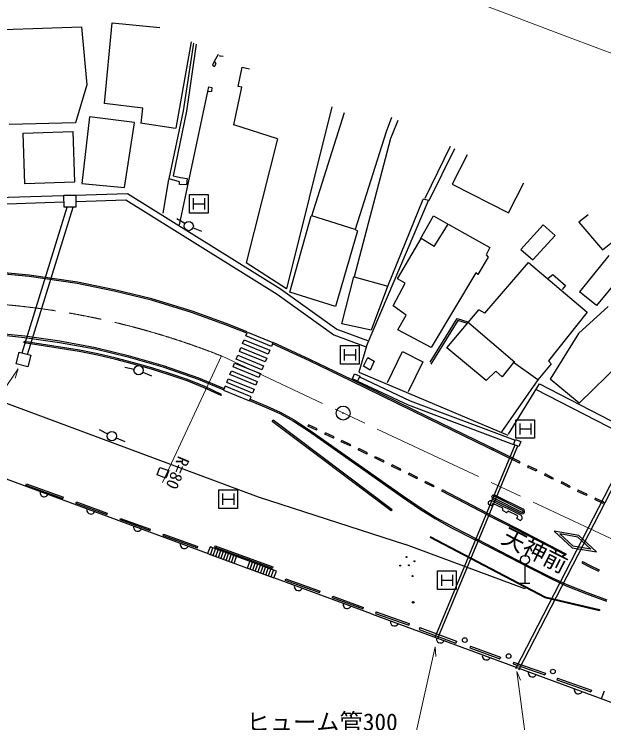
# Model space of a CAD drawing. Units: millimetres, scale not verified. Extents: x 40000 to 680000, y 20000 to 380000.
# Drawn here: x 331870 to 395198, y 242342 to 318476 of the extents above; entities that cross this region are included whole.
import ezdxf
from ezdxf.enums import TextEntityAlignment as Align

# ---------------------------------------------------------------- set-up
doc = ezdxf.new("R2010")
doc.units = ezdxf.units.MM
doc.header["$LTSCALE"] = 1000
doc.linetypes.add('CHAIN', pattern=[18.5, 12, -1.5, 3.5, -1.5])
for name, color, linetype, lineweight in [('M-BGD', 7, 'Continuous', 25), ('M-BGD-EXST', 7, 'Continuous', 25), ('M-BMK', 2, 'CHAIN', 13), ('M-BMK-SRVR', 3, 'Continuous', 25), ('M-STR-HTXT', 7, 'Continuous', 13)]:
    doc.layers.add(name, color=color, linetype=linetype, lineweight=lineweight)
doc.styles.add('ＭＳ ゴシック', font='')
doc.styles.get('ＭＳ ゴシック').set_extended_font_data('MS Gothic')

msp = doc.modelspace()

# ---------------------------------------------------------------- linework, layer by layer
at = {"layer": 'M-BGD'}
for p, q in [((341554, 308896), (342391, 317539)), ((342391, 317539), (347520, 317053)), ((330731, 316818), (339104, 317121)), ((339104, 317121), (339662, 310888)), ((350870, 315506), (349245, 306217)), ((350046, 308108), (351181, 315362)), ((351430, 315247), (350380, 308070)), ((353784, 314160), (353347, 313387)), ((353958, 313972), (354004, 314059)), ((354315, 313915), (353958, 313972)), ((353347, 313387), (353168, 313001)), ((353168, 313001), (353381, 312845)), ((353570, 313161), (353369, 313383)), ((353381, 312845), (353570, 313161)), ((355922, 310712), (356366, 312791)), ((356366, 312791), (357145, 312608)), ((339662, 310888), (338453, 306786)), ((352683, 310171), (352781, 310658)), ((352781, 310658), (353113, 310589)), ((355461, 306587), (356330, 310634)), ((356330, 310634), (355922, 310712)), ((349641, 295851), (352683, 310171)), ((353053, 310155), (352679, 310149)), ((353113, 310589), (353053, 310155)), ((345683, 308385), (341554, 308896)), ((345506, 306781), (345683, 308385)), ((365979, 308529), (361115, 288965)), ((348530, 300788), (350046, 308108)), ((350380, 308070), (348950, 301099)), ((363841, 296816), (367337, 307902)), ((339972, 307464), (339129, 300300)), ((344779, 306837), (339960, 307447)), ((372405, 307390), (371830, 305826)), ((373088, 307052), (372451, 305540)), ((338453, 306786), (331348, 306639)), ((343713, 299838), (344789, 306810)), ((345454, 306790), (349200, 306211)), ((360136, 305068), (355461, 306587)), ((332836, 305702), (338158, 305878)), ((333017, 300234), (332836, 305702)), ((338158, 305878), (338341, 300411)), ((371830, 305826), (368479, 295349)), ((372451, 305540), (372292, 305112)), ((360136, 305068), (356770, 291779)), ((372292, 305112), (368372, 290265)), ((378698, 304272), (375964, 298655)), ((376453, 298444), (379180, 304033)), ((380503, 303378), (378902, 300223)), ((349642, 300478), (348530, 300788)), ((348950, 301099), (349722, 300918)), ((349722, 300918), (350442, 300806)), ((350442, 300806), (350389, 300134)), ((338341, 300411), (333017, 300234)), ((339129, 300300), (343713, 299838)), ((348455, 300725), (347826, 297102)), ((349631, 300193), (349642, 300478)), ((350389, 300134), (349631, 300193)), ((378902, 300223), (384964, 297131)), ((384964, 297131), (386623, 300346)), ((338498, 299045), (344049, 299224)), ((344049, 299224), (360490, 288971)), ((321112, 298469), (337178, 299009)), ((337210, 299029), (338484, 299042)), ((337224, 297732), (337210, 299029)), ((338484, 299042), (338498, 297745)), ((338521, 298346), (343859, 298518)), ((343859, 298518), (360101, 288389)), ((369706, 282819), (376383, 298463)), ((371987, 289269), (375778, 298609)), ((376383, 298463), (375778, 298609)), ((321135, 297769), (337202, 298310)), ((332736, 282089), (337569, 297735)), ((333309, 281912), (338199, 297742)), ((338498, 297745), (337224, 297732)), ((393528, 296925), (392522, 296123)), ((350187, 295976), (349335, 296500)), ((361476, 288623), (363761, 296803)), ((368479, 295349), (363841, 296816)), ((375505, 294341), (376913, 296795)), ((376913, 296795), (378419, 295954)), ((351077, 295528), (352005, 295157)), ((376987, 293513), (378472, 295917)), ((378472, 295917), (382960, 293395)), ((386290, 293205), (388669, 295829)), ((388669, 295829), (389954, 294715)), ((392522, 296123), (395069, 293148)), ((368749, 295209), (366380, 287067)), ((368479, 295349), (368749, 295209)), ((389954, 294715), (387590, 292075)), ((395069, 293148), (397367, 295023)), ((373056, 290030), (375566, 294379)), ((376987, 293513), (375566, 294379)), ((382960, 293395), (382554, 292610)), ((386290, 293205), (387590, 292075)), ((382785, 292354), (381679, 290509)), ((382554, 292610), (382785, 292354)), ((395753, 292557), (392573, 288646)), ((361115, 288965), (356770, 291779)), ((382431, 286345), (387124, 291813)), ((387124, 291813), (393417, 286476)), ((333488, 290435), (328802, 290873)), ((397590, 291052), (394404, 287160)), ((333470, 290286), (328790, 290724)), ((338652, 289534), (333470, 290286)), ((338678, 289682), (333488, 290435)), ((367073, 285196), (368334, 290253)), ((368372, 290265), (371987, 289269)), ((381458, 290695), (376661, 282655)), ((381679, 290509), (381458, 290695)), ((389232, 290096), (389706, 290506)), ((389706, 290506), (391073, 289322)), ((342607, 288731), (338652, 289534)), ((342640, 288877), (338678, 289682)), ((372563, 287156), (373863, 289589)), ((373863, 289589), (373056, 290030)), ((391073, 289322), (390728, 288898)), ((346624, 287742), (342607, 288731)), ((346664, 287886), (342640, 288877)), ((360490, 288971), (366520, 284646)), ((366380, 287067), (361476, 288623)), ((371953, 289207), (370209, 284519)), ((394404, 287160), (392573, 288646)), ((350970, 286565), (346664, 287886)), ((360101, 288389), (366188, 284023)), ((350923, 286423), (346624, 287742)), ((373956, 286136), (372563, 287156)), ((392490, 284180), (395648, 287062)), ((354572, 285111), (350923, 286423)), ((354625, 285251), (350970, 286565)), ((378324, 282612), (381790, 286720)), ((382431, 286345), (381790, 286720)), ((393417, 286476), (389244, 281222)), ((373078, 284577), (373956, 286136)), ((376529, 281101), (379440, 285785)), ((379528, 285548), (376617, 280863)), ((379440, 285785), (380607, 285423)), ((380548, 285232), (379528, 285548)), ((307986, 285262), (358074, 266630)), ((356860, 284207), (354572, 285111)), ((356895, 284355), (354625, 285251)), ((370209, 284519), (367073, 285196)), ((380548, 285232), (380607, 285423)), ((380683, 285303), (385631, 281072)), ((328133, 284264), (332995, 283757)), ((328146, 284413), (333013, 283906)), ((356740, 283913), (356911, 284330)), ((356911, 284330), (359667, 283197)), ((366188, 284023), (369577, 282767)), ((366520, 284646), (369820, 283424)), ((376661, 282655), (373078, 284577)), ((392490, 284180), (389450, 279246)), ((332938, 283154), (332960, 283303)), ((338892, 282388), (332960, 283303)), ((332995, 283757), (336755, 283220)), ((333013, 283906), (336779, 283368)), ((336755, 283220), (340565, 282513)), ((336779, 283368), (340596, 282659)), ((356399, 283080), (356570, 283497)), ((356570, 283497), (359330, 282363)), ((359496, 282781), (356740, 283913)), ((338866, 282240), (332938, 283154)), ((340565, 282513), (344079, 281670)), ((340596, 282659), (344118, 281815)), ((356059, 282247), (356230, 282663)), ((356230, 282663), (358993, 281528)), ((359158, 281946), (356399, 283080)), ((359667, 283197), (359496, 282781)), ((363574, 281250), (359610, 283060)), ((363638, 281386), (359676, 283195)), ((369706, 282819), (368895, 279998)), ((382548, 279107), (378324, 282612)), ((332090, 280907), (332403, 282159)), ((332403, 282159), (333650, 281848)), ((333650, 281848), (333337, 280595)), ((340832, 281847), (338866, 282240)), ((340865, 281994), (338892, 282388)), ((342779, 281374), (340832, 281847)), ((342816, 281520), (340865, 281994)), ((344118, 281815), (347877, 280723)), ((355718, 281414), (355890, 281830)), ((355890, 281830), (358656, 280694)), ((358821, 281112), (356059, 282247)), ((359330, 282363), (359158, 281946)), ((371958, 278894), (373589, 282225)), ((373589, 282225), (375753, 281129)), ((344697, 280874), (342779, 281374)), ((344736, 281019), (342816, 281520)), ((344079, 281670), (347831, 280580)), ((346661, 280483), (344736, 281019)), ((355378, 280581), (355549, 280997)), ((355549, 280997), (358319, 279859)), ((358484, 280277), (355718, 281414)), ((358993, 281528), (358821, 281112)), ((368018, 279096), (363574, 281250)), ((368084, 279231), (363638, 281386)), ((369395, 280676), (369853, 281602)), ((369853, 281602), (370537, 281187)), ((370537, 281187), (370109, 280228)), ((375753, 281129), (374197, 277902)), ((385498, 281064), (384279, 279530)), ((388121, 279185), (385498, 281064)), ((389244, 281222), (389549, 280926)), ((392548, 276695), (397351, 281408)), ((333337, 280595), (332090, 280907)), ((344747, 280319), (343767, 280515)), ((346619, 280339), (344697, 280874)), ((348521, 279735), (346619, 280339)), ((348568, 279877), (346661, 280483)), ((347831, 280580), (351626, 279262)), ((347877, 280723), (351679, 279402)), ((358147, 279443), (355378, 280581)), ((358656, 280694), (358484, 280277)), ((370109, 280228), (369395, 280676)), ((389549, 280926), (388121, 279185)), ((345699, 280027), (346620, 279639)), ((350433, 279080), (348521, 279735)), ((350485, 279221), (348568, 279877)), ((355038, 279748), (355209, 280164)), ((357810, 278608), (355038, 279748)), ((355209, 280164), (357982, 279025)), ((358319, 279859), (358147, 279443)), ((368198, 279297), (368436, 279841)), ((368436, 279841), (368992, 279598)), ((368992, 279598), (368754, 279054)), ((368895, 279998), (384901, 273258)), ((368967, 279506), (374392, 276949)), ((383598, 280112), (382548, 279107)), ((384279, 279530), (383598, 280112)), ((352290, 278339), (350433, 279080)), ((352350, 278477), (350485, 279221)), ((351626, 279262), (354373, 278123)), ((351679, 279402), (354430, 278262)), ((354692, 278897), (354861, 279314)), ((357473, 277774), (354692, 278897)), ((354861, 279314), (357642, 278191)), ((357982, 279025), (357810, 278608)), ((376288, 275051), (368018, 279096)), ((376354, 275186), (368084, 279231)), ((368754, 279054), (368198, 279297)), ((368754, 279054), (374197, 276488)), ((384953, 273341), (388281, 278751)), ((388121, 279185), (385217, 275043)), ((388281, 278751), (398354, 273559)), ((392548, 276695), (389450, 279246)), ((354087, 277496), (352290, 278339)), ((354151, 277632), (352350, 278477)), ((354527, 278498), (354356, 278082)), ((354356, 278082), (357134, 276940)), ((357305, 277357), (354527, 278498)), ((357642, 278191), (357473, 277774)), ((398021, 272935), (387913, 278153)), ((354087, 277496), (354151, 277632)), ((357134, 276940), (357305, 277357)), ((357148, 276974), (358938, 276232)), ((357205, 277112), (358997, 276370)), ((358997, 276370), (360453, 275714)), ((374197, 276488), (385492, 272241)), ((374392, 276949), (385668, 272709)), ((358938, 276232), (360386, 275580)), ((360453, 275714), (361933, 274894)), ((359585, 274722), (359675, 274842)), ((372458, 265224), (359675, 274842)), ((360386, 275580), (361855, 274766)), ((361933, 274894), (363666, 273747)), ((384032, 271274), (376288, 275051)), ((384097, 271409), (376354, 275186)), ((385217, 275043), (384200, 273593)), ((372368, 265104), (359585, 274722)), ((361855, 274766), (363581, 273623)), ((363465, 274351), (363403, 274214)), ((364335, 273790), (363403, 274214)), ((364397, 273926), (363465, 274351)), ((352640, 260521), (317497, 273508)), ((341922, 273368), (341027, 273815)), ((363581, 273623), (373579, 266586)), ((363666, 273747), (373665, 266709)), ((364335, 273790), (364397, 273926)), ((365237, 273366), (365301, 273502)), ((366160, 272938), (365237, 273366)), ((366223, 273074), (365301, 273502)), ((342829, 272948), (343748, 272554)), ((366160, 272938), (366223, 273074)), ((366996, 272536), (367059, 272671)), ((368015, 272225), (367059, 272671)), ((385499, 272241), (385719, 272797)), ((385719, 272797), (386274, 272578)), ((386274, 272578), (386054, 272022)), ((367951, 272089), (366996, 272536)), ((367951, 272089), (368015, 272225)), ((368805, 271686), (368872, 271821)), ((369829, 271347), (368872, 271821)), ((385632, 272189), (377046, 251514)), ((385909, 272074), (377323, 251399)), ((386131, 270246), (382127, 272203)), ((386197, 270381), (382193, 272338)), ((386054, 272022), (385499, 272241)), ((398086, 272184), (385723, 248141)), ((398403, 272027), (386042, 247988)), ((369762, 271213), (368805, 271686)), ((369762, 271213), (369829, 271347)), ((370619, 270796), (370685, 270931)), ((371552, 270341), (370619, 270796)), ((371618, 270476), (370685, 270931)), ((371552, 270341), (371618, 270476)), ((386131, 270246), (386197, 270381)), ((347230, 268971), (347528, 269784)), ((347528, 269784), (348467, 269439)), ((372393, 269921), (372459, 270055)), ((373345, 269454), (372393, 269921)), ((373411, 269589), (372459, 270055)), ((373345, 269454), (373411, 269589)), ((387082, 269947), (387018, 269811)), ((387937, 269377), (387018, 269811)), ((388001, 269512), (387082, 269947)), ((388001, 269512), (387937, 269377)), ((348168, 268626), (347230, 268971)), ((348467, 269439), (348168, 268626)), ((374212, 269019), (374278, 269154)), ((375135, 268563), (374212, 269019)), ((375201, 268698), (374278, 269154)), ((388880, 269077), (388813, 268942)), ((389693, 268504), (388813, 268942)), ((389760, 268638), (388880, 269077)), ((333133, 267891), (333184, 268032)), ((333184, 268032), (337151, 266581)), ((375135, 268563), (375201, 268698)), ((375996, 268133), (376063, 268268)), ((376906, 267679), (375996, 268133)), ((376973, 267814), (376063, 268268)), ((389760, 268638), (389693, 268504)), ((390678, 268219), (390610, 268085)), ((391497, 267637), (390610, 268085)), ((391564, 267771), (390678, 268219)), ((333133, 267891), (337099, 266441)), ((376906, 267679), (376973, 267814)), ((377804, 267224), (377872, 267357)), ((382608, 264907), (377872, 267357)), ((391564, 267771), (391497, 267637)), ((392441, 267341), (392379, 267204)), ((393382, 266915), (392441, 267341)), ((334646, 267170), (334643, 267056)), ((334643, 267056), (334662, 266953)), ((334662, 266953), (334715, 266838)), ((334715, 266838), (334781, 266756)), ((334781, 266756), (334870, 266685)), ((334870, 266685), (335005, 266635)), ((335005, 266635), (335119, 266631)), ((335119, 266631), (335222, 266650)), ((335222, 266650), (335337, 266704)), ((335337, 266704), (335419, 266769)), ((335419, 266769), (335490, 266858)), ((337099, 266441), (337151, 266581)), ((358074, 266630), (373880, 261511)), ((373579, 266586), (375398, 265337)), ((373665, 266709), (375481, 265463)), ((382819, 264632), (377804, 267224)), ((383405, 266467), (386390, 264965)), ((386462, 265152), (383494, 266645)), ((386531, 265290), (383564, 266782)), ((393321, 266778), (392379, 267204)), ((393382, 266915), (393321, 266778)), ((394280, 266482), (394216, 266347)), ((395196, 266051), (394280, 266482)), ((338509, 265937), (338560, 266078)), ((338509, 265937), (341813, 264729)), ((338560, 266078), (341864, 264870)), ((382786, 265833), (383159, 265645)), ((383159, 265645), (383290, 265912)), ((386270, 264638), (383185, 266190)), ((384339, 265390), (383291, 265913)), ((383301, 266351), (386322, 264831)), ((395132, 265915), (394216, 266347)), ((395196, 266051), (395132, 265915)), ((339667, 265315), (339663, 265201)), ((339663, 265201), (339683, 265098)), ((339683, 265098), (339736, 264982)), ((339736, 264982), (339801, 264901)), ((340440, 264914), (340511, 265003)), ((372368, 265104), (372458, 265224)), ((375398, 265337), (377091, 264281)), ((375481, 265463), (377167, 264410)), ((384369, 265152), (384339, 265390)), ((384369, 265152), (384761, 264955)), ((384761, 264955), (384938, 265090)), ((385973, 264563), (384938, 265090)), ((339801, 264901), (339890, 264829)), ((339890, 264829), (340025, 264779)), ((340025, 264779), (340139, 264776)), ((340139, 264776), (340242, 264795)), ((340242, 264795), (340358, 264848)), ((340358, 264848), (340440, 264914)), ((341864, 264870), (341813, 264729)), ((343252, 264170), (343303, 264310)), ((343303, 264310), (346515, 263136)), ((377091, 264281), (378783, 263337)), ((377167, 264410), (379226, 263280)), ((382608, 264907), (385899, 263235)), ((382819, 264632), (385831, 263102)), ((385843, 264291), (385967, 264550)), ((385843, 264291), (386233, 264094)), ((343252, 264170), (346464, 262995)), ((344687, 263460), (344684, 263346)), ((344684, 263346), (344703, 263243)), ((344703, 263243), (344756, 263127)), ((344756, 263127), (344822, 263045)), ((344822, 263045), (344911, 262974)), ((344911, 262974), (345046, 262924)), ((345046, 262924), (345160, 262921)), ((345160, 262921), (345263, 262940)), ((345263, 262940), (345378, 262993)), ((345378, 262993), (345460, 263059)), ((345460, 263059), (345532, 263148)), ((346464, 262995), (346515, 263136)), ((378783, 263337), (381396, 261989)), ((379226, 263280), (381455, 262132)), ((385831, 263102), (391066, 260382)), ((385899, 263235), (391135, 260515)), ((392505, 262472), (389852, 262948)), ((389852, 262948), (391815, 261129)), ((347872, 262476), (347923, 262616)), ((347872, 262476), (351548, 261135)), ((347923, 262616), (351599, 261276)), ((376507, 262273), (388857, 255789)), ((376554, 262362), (388893, 255883)), ((381398, 261993), (387451, 258875)), ((381454, 262128), (381721, 261990)), ((381723, 261994), (387519, 259009)), ((392412, 262285), (390489, 262630)), ((390489, 262630), (391907, 261317)), ((392412, 262285), (393792, 261004)), ((394416, 260698), (392505, 262472)), ((349708, 261604), (349704, 261491)), ((349704, 261491), (349724, 261387)), ((349724, 261387), (349777, 261272)), ((349777, 261272), (349843, 261190)), ((349843, 261190), (349931, 261119)), ((350283, 261085), (350399, 261138)), ((350399, 261138), (350481, 261204)), ((350481, 261204), (350552, 261292)), ((351548, 261135), (351599, 261276)), ((352934, 261253), (352640, 260521)), ((360031, 258647), (352934, 261253)), ((352952, 260407), (353216, 261150)), ((353416, 261225), (353467, 261365)), ((353416, 261225), (359597, 258968)), ((353467, 261365), (359648, 259109)), ((386710, 256733), (373880, 261511)), ((393792, 261004), (391907, 261317)), ((349931, 261119), (350066, 261069)), ((350066, 261069), (350180, 261065)), ((350180, 261065), (350283, 261085)), ((352640, 260521), (359767, 257904)), ((353234, 260303), (353497, 261046)), ((353515, 260200), (353779, 260943)), ((353797, 260096), (354060, 260839)), ((354078, 259993), (354342, 260736)), ((354360, 259889), (354624, 260633)), ((354642, 259786), (354905, 260529)), ((354923, 259683), (355187, 260426)), ((391135, 260515), (391066, 260382)), ((391815, 261129), (394416, 260698)), ((355205, 259579), (355468, 260322)), ((355486, 259476), (355750, 260219)), ((356923, 258948), (357186, 259691)), ((392919, 259658), (392852, 259524)), ((392919, 259658), (393810, 259209)), ((357204, 258845), (357468, 259588)), ((357486, 258741), (357750, 259485)), ((357767, 258638), (358031, 259381)), ((358049, 258535), (358313, 259278)), ((358331, 258431), (358594, 259174)), ((358612, 258328), (358876, 259071)), ((358894, 258224), (359158, 258967)), ((359176, 258121), (359439, 258864)), ((359648, 259109), (359597, 258968)), ((386725, 259375), (386725, 257335)), ((387451, 258875), (389511, 257832)), ((387519, 259009), (389576, 257967)), ((392852, 259524), (393743, 259074)), ((393743, 259074), (394625, 258643)), ((393810, 259209), (394691, 258778)), ((359457, 258018), (359721, 258761)), ((359767, 257904), (360031, 258647)), ((394691, 258778), (394625, 258643)), ((370229, 254041), (359767, 257904)), ((360980, 257678), (361032, 257819)), ((360980, 257678), (364665, 256331)), ((361032, 257819), (364717, 256472)), ((386185, 257335), (387265, 257335)), ((389511, 257832), (391158, 257068)), ((389576, 257967), (391218, 257205)), ((361960, 257094), (361957, 256980)), ((361957, 256980), (361976, 256877)), ((361976, 256877), (362029, 256761)), ((362029, 256761), (362095, 256679)), ((362095, 256679), (362184, 256608)), ((362184, 256608), (362319, 256558)), ((362433, 256555), (362536, 256574)), ((362536, 256574), (362652, 256628)), ((362652, 256628), (362733, 256693)), ((362733, 256693), (362805, 256782)), ((386761, 256851), (386710, 256733)), ((391158, 257068), (393340, 256189)), ((391218, 257205), (393393, 256329)), ((362319, 256558), (362433, 256555)), ((364665, 256331), (364717, 256472)), ((366037, 255809), (366089, 255950)), ((366037, 255809), (369350, 254599)), ((366089, 255950), (369402, 254739)), ((388893, 255883), (394747, 254519)), ((393340, 256189), (395470, 255416)), ((393393, 256329), (395520, 255558)), ((367191, 255162), (367188, 255048)), ((367188, 255048), (367207, 254945)), ((388857, 255789), (394724, 254421)), ((367207, 254945), (367261, 254830)), ((367261, 254830), (367326, 254748)), ((367326, 254748), (367415, 254677)), ((367415, 254677), (367550, 254627)), ((367550, 254627), (367664, 254623)), ((367664, 254623), (367767, 254643)), ((367767, 254643), (367883, 254696)), ((367883, 254696), (367965, 254762)), ((367965, 254762), (368036, 254851)), ((369350, 254599), (369402, 254739)), ((394747, 254519), (394724, 254421)), ((370229, 254041), (422022, 234927)), ((370759, 254276), (370692, 254087)), ((370692, 254087), (374240, 252819)), ((370759, 254276), (374307, 253008)), ((372276, 253285), (372272, 253172)), ((372272, 253172), (372292, 253068)), ((372292, 253068), (372345, 252953)), ((372345, 252953), (372411, 252871)), ((372411, 252871), (372500, 252800)), ((372500, 252800), (372635, 252750)), ((372748, 252746), (372852, 252766)), ((372852, 252766), (372967, 252819)), ((372967, 252819), (373049, 252885)), ((373049, 252885), (373120, 252974)), ((374307, 253008), (374240, 252819)), ((372635, 252750), (372748, 252746)), ((375447, 252566), (375377, 252378)), ((375377, 252378), (379292, 250912)), ((375447, 252566), (379363, 251099)), ((377213, 251463), (377210, 251349)), ((377210, 251349), (377229, 251246)), ((377229, 251246), (377283, 251131)), ((377283, 251131), (377348, 251049)), ((377348, 251049), (377437, 250978)), ((377437, 250978), (377572, 250928)), ((377572, 250928), (377686, 250924)), ((377686, 250924), (377789, 250944)), ((377789, 250944), (377905, 250997)), ((377905, 250997), (377987, 251063)), ((377987, 251063), (378058, 251152)), ((379363, 251099), (379292, 250912)), ((380861, 250571), (380793, 250383)), ((380861, 250571), (384114, 249397)), ((380793, 250383), (384046, 249209)), ((382151, 249641), (382147, 249527)), ((382147, 249527), (382167, 249424)), ((382167, 249424), (382220, 249308)), ((382220, 249308), (382286, 249227)), ((382286, 249227), (382375, 249156)), ((382375, 249156), (382510, 249106)), ((382510, 249106), (382624, 249102)), ((382624, 249102), (382727, 249122)), ((382727, 249122), (382842, 249175)), ((382842, 249175), (382924, 249241)), ((382924, 249241), (382995, 249329)), ((384114, 249397), (384046, 249209)), ((385513, 248860), (385447, 248671)), ((385447, 248671), (388861, 247483)), ((385513, 248860), (388927, 247672)), ((387089, 247819), (387085, 247705)), ((387085, 247705), (387105, 247602)), ((387105, 247602), (387158, 247486)), ((387158, 247486), (387224, 247405)), ((387862, 247418), (387933, 247507)), ((388927, 247672), (388861, 247483)), ((387224, 247405), (387312, 247333)), ((387312, 247333), (387448, 247283)), ((387448, 247283), (387561, 247280)), ((387561, 247280), (387664, 247299)), ((387664, 247299), (387780, 247353)), ((387780, 247353), (387862, 247418)), ((390214, 247156), (390148, 246968)), ((390148, 246968), (393815, 245679)), ((390214, 247156), (393882, 245868)), ((392026, 245997), (392023, 245883)), ((392023, 245883), (392042, 245780)), ((392042, 245780), (392096, 245664)), ((392096, 245664), (392161, 245582)), ((392161, 245582), (392250, 245511)), ((392250, 245511), (392385, 245461)), ((392385, 245461), (392499, 245458)), ((392499, 245458), (392602, 245477)), ((392602, 245477), (392718, 245530)), ((392718, 245530), (392800, 245596)), ((392800, 245596), (392871, 245685)), ((393882, 245868), (393815, 245679)), ((395223, 245759), (394917, 244930))]:
    msp.add_line(p, q, dxfattribs=at)
for centre, radius in [((350613, 295714), 500), ((345238, 280221), 500), ((342369, 273145), 500), ((374007, 260153), 50), ((374007, 260153), 30), ((374007, 260153), 10), ((374860, 259704), 50), ((374860, 259704), 30), ((374860, 259704), 10), ((386725, 259855), 480), ((373325, 259239), 50), ((373325, 259239), 30), ((373325, 259239), 10), ((374254, 259276), 50), ((374254, 259276), 30), ((374254, 259276), 10), ((374662, 258103), 50), ((374662, 258103), 30), ((374662, 258103), 10), ((374717, 255288), 100), ((374717, 255288), 60), ((374717, 255288), 20), ((380267, 251227), 250), ((384970, 249517), 250), ((389736, 247855), 250)]:
    msp.add_circle(centre, radius, dxfattribs=at)
for centre, radius, start, end in [((383406, 266583), 255, 51.60077, 245.81665), ((383436, 266562), 101, 54.8205, 251.77039), ((383079, 265907), 302, 69.50787, 194.02135), ((386441, 265054), 252, 241.88159, 69.07785), ((386440, 265053), 102, 240.36255, 77.81769), ((386135, 264374), 296, 289.25134, 62.99524)]:
    msp.add_arc(centre, radius, start, end, dxfattribs=at)
at = {"layer": 'M-BGD-EXST'}
for p, q in [((350700, 297105), (350700, 299105)), ((350700, 299105), (352700, 299105)), ((351100, 298705), (351100, 297505)), ((352300, 298705), (352300, 297505)), ((352700, 299105), (352700, 297105)), ((351100, 298105), (352300, 298105)), ((352700, 297105), (350700, 297105)), ((366921, 280872), (366921, 282872)), ((366921, 282872), (368921, 282872)), ((367321, 282472), (367321, 281272)), ((368521, 282472), (368521, 281272)), ((368921, 282872), (368921, 280872)), ((367321, 281872), (368521, 281872)), ((368921, 280872), (366921, 280872)), ((385760, 272911), (385760, 274911)), ((385760, 274911), (387760, 274911)), ((387760, 274911), (387760, 272911)), ((386160, 274511), (386160, 273311)), ((387360, 274511), (387360, 273311)), ((386160, 273911), (387360, 273911)), ((387760, 272911), (385760, 272911)), ((353856, 265372), (353856, 267372)), ((353856, 267372), (355856, 267372)), ((355856, 267372), (355856, 265372)), ((354256, 266972), (354256, 265772)), ((355456, 266972), (355456, 265772)), ((354256, 266372), (355456, 266372)), ((355856, 265372), (353856, 265372)), ((377352, 256657), (377352, 258657)), ((377352, 258657), (379352, 258657)), ((377752, 258257), (377752, 257057)), ((378952, 258257), (378952, 257057)), ((379352, 258657), (379352, 256657)), ((377752, 257657), (378952, 257657)), ((379352, 256657), (377352, 256657))]:
    msp.add_line(p, q, dxfattribs=at)
at = {"layer": 'M-BMK'}
msp.add_line((354121, 281757), (408885, 256081), dxfattribs=at)
msp.add_arc((323657, 205038), 82546, 68.34271, 86.54453, dxfattribs=at)
at = {"layer": 'M-BMK-SRVR'}
for radius in [750, 30]:
    msp.add_circle((367198, 275622), radius, dxfattribs=at)
at = {"layer": 'M-STR-HTXT'}
for p, q in [((382412, 319412), (391575, 315925)), ((391575, 315925), (400639, 312546)), ((354121, 281757), (347791, 268162)), ((320844, 263777), (332304, 280364)), ((332304, 280364), (331966, 279382)), ((332304, 280364), (331966, 279382)), ((374972, 241028), (377089, 250496)), ((377089, 250496), (377144, 249459)), ((387660, 234445), (385853, 247867)), ((385853, 247867), (386264, 246914))]:
    msp.add_line(p, q, dxfattribs=at)

# ---------------------------------------------------------------- texts
at = {"layer": 'M-BGD', "style": 'ＭＳ ゴシック'}
msp.add_text('天神前', height=1833, rotation=333, dxfattribs=at).set_placement((383795, 261268), align=Align.BOTTOM_LEFT)
at = {"layer": 'M-STR-HTXT', "style": 'ＭＳ ゴシック'}
msp.add_text('R=80', height=1320, rotation=247, dxfattribs=at).set_placement((349155, 271254), align=Align.BOTTOM_LEFT)
msp.add_text('ヒューム管300', height=1833, dxfattribs=at).set_placement((356817, 240972), align=Align.BOTTOM_LEFT)

doc.saveas('drawing.dxf')
